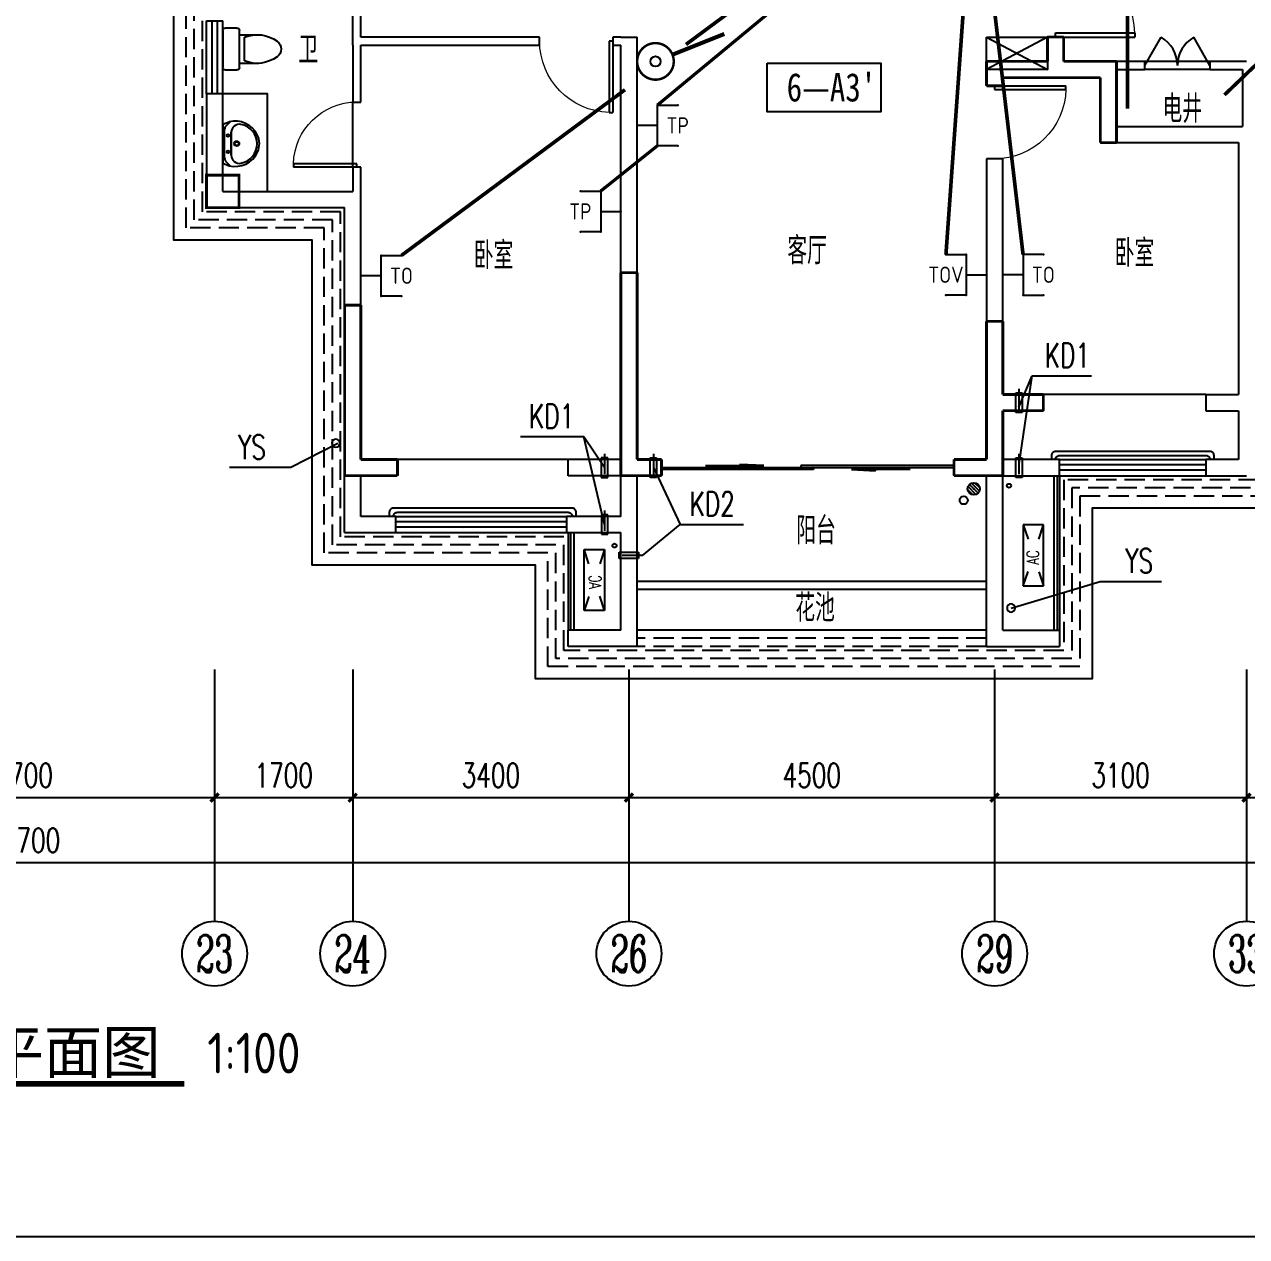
# Model space of a CAD drawing. Extents: x -993182 to -819982, y 169304 to 600104.
# Drawn here: x -865189 to -850148, y 263404 to 278323 of the extents above; entities that cross this region are included whole.
import ezdxf
from ezdxf.enums import TextEntityAlignment as Align

# ---------------------------------------------------------------- set-up
doc = ezdxf.new("R2010")
doc.units = 0
doc.header["$LTSCALE"] = 1000
doc.header["$MEASUREMENT"] = 0
doc.linetypes.add('DASH', pattern=[0.35, 0.25, -0.1])
for name, color, linetype in [('AXIS', 3, 'Continuous'), ('AXIS_TEXT', 7, 'Continuous'), ('DIM_LEAD', 3, 'Continuous'), ('DIM_SYMB', 3, 'Continuous'), ('EQUIP-安防', 3, 'Continuous'), ('EQUIP-通讯', 3, 'Continuous'), ('kan', 146, 'Continuous'), ('KTIAO', 124, 'Continuous'), ('PUB_TEXT', 7, 'Continuous'), ('VPIPE-污水', 2, 'Continuous'), ('WALL', 4, 'Continuous'), ('WINDOW', 2, 'Continuous'), ('WIRE-信号', 4, 'TG_S'), ('WIRE-综合布线', 5, 'TG_GCS'), ('WIRE-网络', 6, 'TG_TD'), ('WIRE-通讯', 4, 'TG_TP'), ('冷凝水管', 6, 'Continuous'), ('家具', 187, 'Continuous'), ('屋面', 139, 'Continuous'), ('文字2', 7, 'Continuous'), ('栏杆', 169, 'Continuous'), ('空调、空调洞', 66, 'Continuous'), ('表格', 157, 'Continuous'), ('面层', 215, 'Continuous')]:
    doc.layers.add(name, color=color, linetype=linetype)
doc.layers.add('RENDERING', color=125, linetype='Continuous', lineweight=13)
doc.styles.add('-宋体', font='', dxfattribs={"width": 0.8})
doc.styles.add('-黑体', font='simhei.ttf')
doc.styles.add('_ROMANC', font='romanc__.ttf', dxfattribs={"width": 0.700005})
doc.styles.add('_TCH_AXIS', font='COMPLEX', dxfattribs={"bigfont": 'GBCBIG'})
doc.styles.add('_TCH_DIM', font='SIMPLEX', dxfattribs={"bigfont": 'GBCBIG'})
doc.styles.add('_TCH_DIM_T3', font='SIMPLEX', dxfattribs={"width": 0.705882, "bigfont": 'GBCBIG'})
doc.styles.add('_TEL_ATTDEF', font='GBENOR', dxfattribs={"width": 0.8, "height": 3, "bigfont": 'GBCBIG'})
doc.styles.add('_TEL_DIM', font='ICED', dxfattribs={"width": 0.8, "height": 3.5, "bigfont": 'BZHZ'})
doc.styles.add('COMPLEX', font='COMPLEX')
doc.styles.add('DIM_FONT', font='simplex_.ttf', dxfattribs={"width": 0.7, "bigfont": 'GBCBIG'})
doc.styles.get("Standard").update_dxf_attribs({"font": 'gbenor.shx', "bigfont": 'gbcbig.shx'})
doc.styles.add('TG_LINETYPE', font='ICED', dxfattribs={"width": 0.8, "height": 2, "bigfont": 'BZHZ'})
doc.styles.get('-宋体').set_extended_font_data('SimSun')
doc.linetypes.add('TG_GCS', pattern='A,1,-0.6,["GCS",TG_LINETYPE,S=0.1,R=0,X=-0.52,Y=-0.1],0', length=1.6)
doc.linetypes.add('TG_S', pattern='A,1,-0.3,["S",TG_LINETYPE,S=0.1,R=0,X=-0.23,Y=-0.1],0', length=1.3)
doc.linetypes.add('TG_TD', pattern='A,1,-0.45,["TD",TG_LINETYPE,S=0.1,R=0,X=-0.38,Y=-0.1],0', length=1.45)
doc.linetypes.add('TG_TD+TV', pattern='A,1,-0.9,["TD+TV",TG_LINETYPE,S=0.1,R=0,X=-0.82,Y=-0.1],0', length=1.9)
doc.linetypes.add('TG_TP', pattern='A,1,-0.45,["TP",TG_LINETYPE,S=0.1,R=0,X=-0.38,Y=-0.1],0', length=1.45)
doc.linetypes.add('TG_WS', pattern='A,1,-0.45,["WS",TG_LINETYPE,S=0.1,R=0,X=-0.38,Y=-0.1],0', length=1.45)
doc.dimstyles.new('_TCH_ARCH&&100', dxfattribs={"dimtxt": 297.5, "dimasz": 100, "dimexe": 250, "dimexo": 300, "dimgap": 126.25, "dimtad": 1, "dimdec": 0, "dimzin": 0, "dimdsep": 46, "dimtxsty": '_TCH_DIM_T3', "dimblk": 'ARCHTICK', "dimcen": 0.09, "dimclrt": 7, "dimazin": 2, "dimtfac": 1, "dimtdec": 0, "dimtix": 1, "dimtmove": 2, "dimatfit": 3, "dimfxl": 0, "dimtolj": 1, "dimtzin": 0, "dimarcsym": 0})

# ---------------------------------------------------------------- blocks, each defined once
blk = doc.blocks.new('90304092557924')
at = {"layer": 'KTIAO'}
for p, q in [((-375, 125), (-198, 66)), ((-375, 125), (-375, -125)), ((375, 125), (-375, 125)), ((375, 125), (198, 66)), ((375, -125), (375, 125)), ((-203, -68), (-375, -125)), ((-375, -125), (375, -125)), ((200, -67), (375, -125))]:
    blk.add_line(p, q, dxfattribs=at)
at = {"layer": 'KTIAO', "style": '_ROMANC', "width": 0.7}
blk.add_text('AC', height=148.6, dxfattribs=at).set_placement((-113, -66))
at = {"layer": 'KTIAO', "style": 'DIM_FONT', "oblique": 0, "width": 0.6, "flags": 9}
for tag in ['XSIZE', 'YSIZE']:
    blk.add_attdef(tag, (-375, -125), '', height=0.5, dxfattribs=at)
blk = doc.blocks.new('A$C6A1B0631')
at = {"layer": '家具'}
for p, q in [((0, 527), (0, 667)), ((30, 697), (470, 697)), ((500, 667), (500, 527)), ((470, 497), (30, 497)), ((80, 497), (80, 267)), ((420, 497), (420, 267)), ((390, 437), (110, 437))]:
    blk.add_line(p, q, dxfattribs=at)
for centre, radius, start, end in [((30, 667), 30, 90, 180), ((470, 667), 30, 0, 90), ((30, 527), 30, 180, 270), ((470, 527), 30, 270, 0), ((477, 284), 398, 157.4505, 216.6381), ((23, 284), 398, 323.3619, 22.5495), ((250, 108), 110, 213.4509, 326.5491)]:
    blk.add_arc(centre, radius, start, end, dxfattribs=at)
blk = doc.blocks.new('M_E6')
for p, q in [((-240, 0), (-270, -79)), ((240, 0), (-240, 0)), ((-237, 0), (239, 0)), ((240, 0), (270, -79)), ((-213, -36), (-271, -91)), ((-179, -23), (181, -23)), ((141, -105), (-141, -105)), ((-141, -105), (141, -105)), ((217, -37), (274, -95))]:
    blk.add_line(p, q)
for centre, radius in [((-99, -65), 16.3), ((2, -172), 31.6), ((2, -172), 23), ((101, -65), 16.3)]:
    blk.add_circle(centre, radius)
for centre, radius, start, end in [((28, -152), 307, 166.1751, 244.7296), ((-141, -205), 100, 90, 190.5602), ((-179, -73), 50, 90, 133.181), ((-28, -152), 307, 297.0639, 13.8249), ((141, -205), 100, 349.4398, 90), ((181, -73), 50, 44.5607, 90), ((0, -179), 243, 190.5602, 349.4398), ((0, -201), 250, 245.8071, 296.4628), ((28, -152), 307, 266.589, 266.5936)]:
    blk.add_arc(centre, radius, start, end)
at = {"width": 0.8, "flags": 9}
for tag in ['XSIZE', 'YSIZE']:
    blk.add_attdef(tag, (0, 0), '', height=0.5, dxfattribs=at)
blk = doc.blocks.new('TRHH')
at = {"color": 6}
for centre in [(-249202, -461390), (-233616, -461390), (-252617, -471151), (-230201, -471151), (-244307, -473179), (-238511, -473179)]:
    blk.add_circle(centre, 50, dxfattribs=at)
blk = doc.blocks.new('q5')
at = {"color": 3, "const_width": 35}
for points in [[(-480942, -559444), (-480942, -559144)], [(-480942, -559144), (-480742, -559144)], [(-480742, -559444), (-480742, -559144)], [(-481692, -559444), (-480942, -559444)], [(-481692, -559744), (-481692, -559444)], [(-480742, -559444), (-480092, -559444)], [(-480092, -560444), (-480092, -559444)], [(-481492, -559644), (-480942, -559644)], [(-481492, -559744), (-481492, -559644)], [(-480942, -559644), (-480292, -559644)], [(-480292, -560444), (-480292, -559644)], [(-481492, -559744), (-481692, -559744)], [(-480092, -560444), (-480292, -560444)], [(-486192, -564544), (-486192, -562044)], [(-486192, -562044), (-485992, -562044)], [(-485992, -564344), (-485992, -562044)], [(-489592, -564544), (-489592, -562444)], [(-489592, -562444), (-489392, -562444)], [(-489392, -564344), (-489392, -562444)], [(-481692, -563544), (-481692, -562644)], [(-481692, -562644), (-481492, -562644)], [(-481492, -563544), (-481492, -562644)], [(-481692, -564344), (-481692, -563544)], [(-481492, -563544), (-480992, -563544)], [(-480992, -563544), (-480992, -563744)], [(-481492, -563744), (-480992, -563744)], [(-481492, -564544), (-481492, -563744)], [(-489392, -564344), (-488942, -564344)], [(-488942, -564344), (-488942, -564544)], [(-485992, -564344), (-485692, -564344)], [(-485692, -564344), (-485692, -564544)], [(-482092, -564344), (-481692, -564344)], [(-482092, -564544), (-482092, -564344)], [(-489592, -564544), (-488942, -564544)], [(-486192, -564544), (-485692, -564544)], [(-482092, -564544), (-481492, -564544)]]:
    blk.add_lwpolyline(points, dxfattribs=at)
blk.add_lwpolyline([(-491292, -560844), (-491292, -561244), (-490892, -561244), (-490892, -560844)], close=True, dxfattribs=at)
blk = doc.blocks.new('A$C06D6341B')
at = {"layer": '空调、空调洞', "linetype": 'DASH'}
for p, q in [((40, 0), (40, 340)), ((80, 290), (0, 290)), ((0, 290), (0, 50)), ((80, 50), (80, 290)), ((0, 50), (80, 50))]:
    blk.add_line(p, q, dxfattribs=at)
blk = doc.blocks.new('$lvtry$00000171')
for p, q in [((-74, 11), (-11, 74)), ((-70, -27), (27, 70)), ((-53, -53), (53, 53)), ((-27, -70), (70, 27)), ((11, -74), (74, -11))]:
    blk.add_line(p, q)
blk.add_circle((0, 0), 75)
blk.add_point((0, 0))
blk = doc.blocks.new('kt')
at = {"layer": 'DIM_LEAD'}
for p, q in [((-405344, -797559), (-405181, -797175)), ((-405342, -798259), (-405181, -797175)), ((-405342, -798259), (-405181, -797175)), ((-405342, -798259), (-405181, -797175)), ((-405342, -798259), (-405181, -797175)), ((-405342, -798259), (-405181, -797175)), ((-405181, -797175), (-404452, -797175)), ((-410699, -797925), (-411480, -797925)), ((-410444, -799004), (-410699, -797925)), ((-410444, -799004), (-410699, -797925)), ((-410444, -799004), (-410699, -797925)), ((-410444, -799004), (-410699, -797925)), ((-410444, -799004), (-410699, -797925)), ((-410446, -798304), (-410699, -797925)), ((-409844, -798304), (-409515, -799004)), ((-409844, -798304), (-409515, -799004)), ((-409844, -798304), (-409515, -799004)), ((-409844, -798304), (-409515, -799004)), ((-409844, -798304), (-409515, -799004)), ((-409976, -799384), (-409515, -799004)), ((-409515, -799004), (-408734, -799004))]:
    blk.add_line(p, q, dxfattribs=at)
at = {"layer": 'VPIPE-污水'}
blk.add_circle((-406024, -798706, -76424), 50, dxfattribs=at)
at = {"layer": '冷凝水管'}
for centre in [(-405467, -798527, -76424), (-410322, -799264, -76424)]:
    blk.add_circle(centre, 25, dxfattribs=at)
at = {"layer": '家具', "rotation": 89.99999999999999}
blk.add_blockref('$lvtry$00000171', (-405901, -798565, -76424), dxfattribs=at)
at = {"layer": '空调、空调洞', "xscale": -1}
for p, rotation in [((-405384, -797334, -76424), 180), ((-409884, -798134, -76424), 180), ((-405384, -798134, -76424), 180), ((-409976, -799344, -76424), 90)]:
    blk.add_blockref('A$C06D6341B', p, dxfattribs=dict(at, rotation=rotation))
at = {"layer": '空调、空调洞', "rotation": 180}
for p in [(-410406, -798134, -76424), (-410404, -798834, -76424)]:
    blk.add_blockref('A$C06D6341B', p, dxfattribs=at)
at = {"layer": 'DIM_LEAD', "color": 7, "style": '_TCH_DIM', "width": 0.705882}
for s, p in [('KD1', (-405027, -797070)), ('KD1', (-411375, -797820)), ('KD2', (-409399, -798899))]:
    blk.add_text(s, height=297.5, dxfattribs=at).set_placement(p)
blk = doc.blocks.new('trh')
at = {"layer": 'DIM_LEAD'}
for p, q in [((-222492, -471153), (-223070, -471451)), ((-223070, -471451), (-223824, -471451)), ((-214207, -473179), (-213110, -472851)), ((-213110, -472851), (-212355, -472851))]:
    blk.add_line(p, q, dxfattribs=at)
at = {"layer": 'DIM_LEAD', "color": 7, "style": '_TCH_DIM', "width": 0.705882}
for p in [(-223719, -471346), (-212800, -472746)]:
    blk.add_text('YS', height=297.5, dxfattribs=at).set_placement(p)
blk = doc.blocks.new('$DorLib2D$00000231')
at = {"color": 0}
for p, q in [((-0.5, 0), (-0.25, 0.433)), ((0.5, 0), (0.25, 0.433))]:
    blk.add_line(p, q, dxfattribs=at)
for centre, start, end in [((-0.5, 0), 0, 60), ((0.5, 0), 120, 180)]:
    blk.add_arc(centre, 0.5, start, end, dxfattribs=at)
blk = doc.blocks.new('$WINLIB2D$00000001')
at = {"color": 0}
for points in [[(-0.5, 0.5), (-0.5, -0.5)], [(-0.5, 0.5), (0.5, 0.5)], [(0.5, -0.5), (0.5, 0.5)], [(0.5, 0.1667), (-0.5, 0.1667)], [(0.5, -0.1667), (-0.5, -0.1667)], [(-0.5, -0.5), (0.5, -0.5)]]:
    blk.add_lwpolyline(points, dxfattribs=at)
blk = doc.blocks.new('$DorLib2D$00000001')
for p, q in [((0.45, 0.975), (0.5, 0.975)), ((0.45, 0), (0.45, 0.975)), ((0.5, 0), (0.5, 0.975)), ((0.5, 0), (0.45, 0))]:
    blk.add_line(p, q)
at = {"lineweight": 13}
blk.add_arc((0.475, 0), 0.975, 91.4693, 180, dxfattribs=at)
blk = doc.blocks.new('$DorLib2D$00000131')
at = {"color": 0, "linetype": 'Continuous'}
for p, q in [((0.15, 0.125), (0.2319, 0.1973)), ((0.2319, 0.1973), (0.2319, 0.125)), ((-0.5, 0.125), (-0.5, 0)), ((0.0192, 0.125), (-0.5, 0.125)), ((0.0192, 0), (0.0192, 0.125)), ((0.35, 0.125), (0.15, 0.125)), ((-0.5, 0), (0.0192, 0)), ((-0.024, 0), (0.5, 0)), ((-0.024, -0.125), (-0.024, 0)), ((0.5, 0), (0.5, -0.125)), ((-0.35, -0.125), (-0.15, -0.125)), ((-0.2319, -0.1973), (-0.2319, -0.125)), ((-0.15, -0.125), (-0.2319, -0.1973)), ((0.5, -0.125), (-0.024, -0.125))]:
    blk.add_line(p, q, dxfattribs=at)
blk = doc.blocks.new('_AXISO')
blk.add_circle((0, 0), 0.5)
at = {"layer": 'AXIS_TEXT', "style": 'COMPLEX', "width": 1.041667}
blk.add_attdef('A', text='', height=0.56, dxfattribs=at).set_placement((-0.25, -0.28), (0.25, -0.28), align=Align.FIT)
blk = doc.blocks.new('_ArchTick')
at = {"color": 0, "linetype": 'ByBlock', "const_width": 0.4}
blk.add_lwpolyline([(-0.5, -0.5), (0.5, 0.5)], dxfattribs=at)
blk = doc.blocks.new('*D522')
at = {"layer": 'AXIS', "color": 0, "lineweight": -2}
for p, q in [((-254209, -473937), (-254209, -476563)), ((-198509, -473937), (-198509, -476563)), ((-254209, -476313), (-198509, -476313))]:
    blk.add_line(p, q, dxfattribs=at)
at = {"layer": 'Defpoints', "color": 0}
for p in [(-254209, -473637), (-198509, -473637), (-198509, -476313)]:
    blk.add_point(p, dxfattribs=at)
at = {"layer": 'AXIS', "color": 0, "lineweight": -2, "xscale": 100, "yscale": 100, "zscale": 100, "rotation": 180}
blk.add_blockref('_ArchTick', (-254209, -476313), dxfattribs=at)
at = {"layer": 'AXIS', "color": 0, "lineweight": -2, "xscale": 100, "yscale": 100, "zscale": 100}
blk.add_blockref('_ArchTick', (-198509, -476313), dxfattribs=at)
at = {"layer": 'AXIS', "color": 7, "insert": (-226359, -476038), "char_height": 297.5, "attachment_point": 5, "style": '_TCH_DIM_T3'}
blk.add_mtext('\\A1;55700', dxfattribs=at)
blk = doc.blocks.new('*D532')
at = {"layer": 'AXIS', "color": 0, "lineweight": -2}
for p, q in [((-228709, -473937), (-228709, -475763)), ((-224009, -473937), (-224009, -475763)), ((-228709, -475513), (-224009, -475513))]:
    blk.add_line(p, q, dxfattribs=at)
at = {"layer": 'Defpoints', "color": 0}
for p in [(-228709, -473637), (-224009, -473637), (-224009, -475513)]:
    blk.add_point(p, dxfattribs=at)
at = {"layer": 'AXIS', "color": 0, "lineweight": -2, "xscale": 100, "yscale": 100, "zscale": 100, "rotation": 180}
blk.add_blockref('_ArchTick', (-228709, -475513), dxfattribs=at)
at = {"layer": 'AXIS', "color": 0, "lineweight": -2, "xscale": 100, "yscale": 100, "zscale": 100}
blk.add_blockref('_ArchTick', (-224009, -475513), dxfattribs=at)
at = {"layer": 'AXIS', "color": 7, "insert": (-226359, -475238), "char_height": 297.5, "attachment_point": 5, "style": '_TCH_DIM_T3'}
blk.add_mtext('\\A1;4700', dxfattribs=at)
blk = doc.blocks.new('*D533')
at = {"layer": 'AXIS', "color": 0, "lineweight": -2}
for p, q in [((-224009, -473937), (-224009, -475763)), ((-222309, -473937), (-222309, -475763)), ((-224009, -475513), (-222309, -475513))]:
    blk.add_line(p, q, dxfattribs=at)
at = {"layer": 'Defpoints', "color": 0}
for p in [(-224009, -473637), (-222309, -473637), (-222309, -475513)]:
    blk.add_point(p, dxfattribs=at)
at = {"layer": 'AXIS', "color": 0, "lineweight": -2, "xscale": 100, "yscale": 100, "zscale": 100, "rotation": 180}
blk.add_blockref('_ArchTick', (-224009, -475513), dxfattribs=at)
at = {"layer": 'AXIS', "color": 0, "lineweight": -2, "xscale": 100, "yscale": 100, "zscale": 100}
blk.add_blockref('_ArchTick', (-222309, -475513), dxfattribs=at)
at = {"layer": 'AXIS', "color": 7, "insert": (-223159, -475238), "char_height": 297.5, "attachment_point": 5, "style": '_TCH_DIM_T3'}
blk.add_mtext('\\A1;1700', dxfattribs=at)
blk = doc.blocks.new('*D534')
at = {"layer": 'AXIS', "color": 0, "lineweight": -2}
for p, q in [((-222309, -473937), (-222309, -475763)), ((-218909, -473937), (-218909, -475763)), ((-222309, -475513), (-218909, -475513))]:
    blk.add_line(p, q, dxfattribs=at)
at = {"layer": 'Defpoints', "color": 0}
for p in [(-222309, -473637), (-218909, -473637), (-218909, -475513)]:
    blk.add_point(p, dxfattribs=at)
at = {"layer": 'AXIS', "color": 0, "lineweight": -2, "xscale": 100, "yscale": 100, "zscale": 100, "rotation": 180}
blk.add_blockref('_ArchTick', (-222309, -475513), dxfattribs=at)
at = {"layer": 'AXIS', "color": 0, "lineweight": -2, "xscale": 100, "yscale": 100, "zscale": 100}
blk.add_blockref('_ArchTick', (-218909, -475513), dxfattribs=at)
at = {"layer": 'AXIS', "color": 7, "insert": (-220609, -475238), "char_height": 297.5, "attachment_point": 5, "style": '_TCH_DIM_T3'}
blk.add_mtext('\\A1;3400', dxfattribs=at)
blk = doc.blocks.new('*D535')
at = {"layer": 'AXIS', "color": 0, "lineweight": -2}
for p, q in [((-218909, -473937), (-218909, -475763)), ((-214409, -473937), (-214409, -475763)), ((-218909, -475513), (-214409, -475513))]:
    blk.add_line(p, q, dxfattribs=at)
at = {"layer": 'Defpoints', "color": 0}
for p in [(-218909, -473637), (-214409, -473637), (-214409, -475513)]:
    blk.add_point(p, dxfattribs=at)
at = {"layer": 'AXIS', "color": 0, "lineweight": -2, "xscale": 100, "yscale": 100, "zscale": 100, "rotation": 180}
blk.add_blockref('_ArchTick', (-218909, -475513), dxfattribs=at)
at = {"layer": 'AXIS', "color": 0, "lineweight": -2, "xscale": 100, "yscale": 100, "zscale": 100}
blk.add_blockref('_ArchTick', (-214409, -475513), dxfattribs=at)
at = {"layer": 'AXIS', "color": 7, "insert": (-216659, -475238), "char_height": 297.5, "attachment_point": 5, "style": '_TCH_DIM_T3'}
blk.add_mtext('\\A1;4500', dxfattribs=at)
blk = doc.blocks.new('*D536')
at = {"layer": 'AXIS', "color": 0, "lineweight": -2}
for p, q in [((-214409, -473937), (-214409, -475763)), ((-211309, -473937), (-211309, -475763)), ((-214409, -475513), (-211309, -475513))]:
    blk.add_line(p, q, dxfattribs=at)
at = {"layer": 'Defpoints', "color": 0}
for p in [(-214409, -473637), (-211309, -473637), (-211309, -475513)]:
    blk.add_point(p, dxfattribs=at)
at = {"layer": 'AXIS', "color": 0, "lineweight": -2, "xscale": 100, "yscale": 100, "zscale": 100, "rotation": 180}
blk.add_blockref('_ArchTick', (-214409, -475513), dxfattribs=at)
at = {"layer": 'AXIS', "color": 0, "lineweight": -2, "xscale": 100, "yscale": 100, "zscale": 100}
blk.add_blockref('_ArchTick', (-211309, -475513), dxfattribs=at)
at = {"layer": 'AXIS', "color": 7, "insert": (-212859, -475238), "char_height": 297.5, "attachment_point": 5, "style": '_TCH_DIM_T3'}
blk.add_mtext('\\A1;3100', dxfattribs=at)
blk = doc.blocks.new('*D537')
at = {"layer": 'AXIS', "color": 0, "lineweight": -2}
for p, q in [((-211309, -473937), (-211309, -475763)), ((-208209, -473937), (-208209, -475763)), ((-211309, -475513), (-208209, -475513))]:
    blk.add_line(p, q, dxfattribs=at)
at = {"layer": 'Defpoints', "color": 0}
for p in [(-211309, -473637), (-208209, -473637), (-208209, -475513)]:
    blk.add_point(p, dxfattribs=at)
at = {"layer": 'AXIS', "color": 0, "lineweight": -2, "xscale": 100, "yscale": 100, "zscale": 100, "rotation": 180}
blk.add_blockref('_ArchTick', (-211309, -475513), dxfattribs=at)
at = {"layer": 'AXIS', "color": 0, "lineweight": -2, "xscale": 100, "yscale": 100, "zscale": 100}
blk.add_blockref('_ArchTick', (-208209, -475513), dxfattribs=at)
at = {"layer": 'AXIS', "color": 7, "insert": (-209759, -475238), "char_height": 297.5, "attachment_point": 5, "style": '_TCH_DIM_T3'}
blk.add_mtext('\\A1;3100', dxfattribs=at)
blk = doc.blocks.new('$equip$00001847')
for p, q in [((-0.5, 0.499), (-0.5, 0.999)), ((0.5, 0.999), (0.5, 0.499)), ((0.5, 0.499), (-0.5, 0.499)), ((0, 0.5), (0, 0))]:
    blk.add_line(p, q)
for p in [(-0.5, 0.999), (0.5, 0.999), (-0.5, 0.499), (0.5, 0.499), (0, 0)]:
    blk.add_point(p)
at = {"color": 7, "style": '_TEL_DIM'}
blk.add_attdef('$TEXT$', text='', height=0.4, dxfattribs=at).set_placement((0, 0.999), align=Align.MIDDLE_CENTER)
at = {"color": 7, "style": '_TEL_DIM', "flags": 1}
blk.add_attdef('A', text='', height=0.00002, dxfattribs=at).set_placement((0, 0), align=Align.MIDDLE_CENTER)
blk = doc.blocks.new('$equip$00002479')
at = {"const_width": 0.04}
blk.add_lwpolyline([(-0.3, 0, 1), (0.3, 0, 1), (-0.3, 0, 0.942883)], format="xyb", dxfattribs=at)
for radius in [0.3, 0.0841]:
    blk.add_circle((0, 0), radius)
for p in [(0, 0.3), (-0.3, 0), (0.3, 0), (0, -0.3)]:
    blk.add_point(p)
at = {"color": 7, "style": '_TEL_DIM', "flags": 1}
blk.add_attdef('A', text='', height=0.00002, dxfattribs=at).set_placement((0, 0), align=Align.MIDDLE_CENTER)
blk = doc.blocks.new('5#、7#楼参照')
at = {"layer": 'AXIS'}
for p, q in [((-224008.8, -475591.3), (-224008.8, -477033.5)), ((-222308.8, -475591.3), (-222308.8, -477033.5)), ((-218908.8, -475591.3), (-218908.8, -477033.5)), ((-214408.8, -475591.3), (-214408.8, -477033.5)), ((-211308.8, -475591.3), (-211308.8, -477033.5))]:
    blk.add_line(p, q, dxfattribs=at)
at = {"layer": 'kan'}
for p, q in [((-213608.8, -471550.9), (-213608.8, -473450.9)), ((-219658.8, -472250.9), (-219658.8, -473450.9))]:
    blk.add_line(p, q, dxfattribs=at)
at = {"layer": 'kan', "color": 124, "elevation": 0}
for points in [[(-214508.8, -472850.9), (-218808.8, -472850.9), (-218808.8, -472850.9)], [(-214508.8, -472950.9), (-218808.8, -472950.9)]]:
    blk.add_lwpolyline(points, dxfattribs=at)
at = {"layer": 'kan'}
blk.add_lwpolyline([(-214508.8, -473450.9), (-218808.8, -473450.9)], dxfattribs=at)
at = {"layer": 'kan', "linetype": 'DASH'}
for points in [[(-214508.8, -473550.9), (-218808.8, -473550.9)], [(-214508.8, -473650.9), (-218808.8, -473650.9)]]:
    blk.add_lwpolyline(points, dxfattribs=at)
at = {"layer": 'WALL'}
for p, q in [((-222308.8, -466250.9), (-222308.8, -465050.9)), ((-222208.8, -466150.9), (-222208.8, -465050.9)), ((-222308.8, -466250.9), (-222308.8, -466950.9)), ((-220008.8, -466150.9), (-222208.8, -466150.9)), ((-222208.8, -466250.9), (-220008.8, -466250.9)), ((-222208.8, -466950.9), (-222208.8, -466250.9)), ((-220008.8, -466250.9), (-220008.8, -466150.9)), ((-219008.8, -466150.9), (-219108.8, -466150.9)), ((-219108.8, -466150.9), (-219108.8, -466250.9)), ((-219108.8, -466250.9), (-219008.8, -466250.9)), ((-219008.8, -466150.9), (-219008.8, -466150.9)), ((-219008.8, -466150.9), (-218808.8, -466150.9)), ((-219008.8, -471350.9), (-219008.8, -466250.9)), ((-218808.8, -466250.9), (-218808.8, -466150.9)), ((-218808.8, -471350.9), (-218808.8, -466250.9)), ((-213558.8, -466150.9), (-213758.8, -466150.9)), ((-213758.8, -466150.9), (-213758.8, -466450.9)), ((-213558.8, -466450.9), (-213558.8, -466150.9)), ((-214508.8, -466450.9), (-214508.8, -466750.9)), ((-214508.8, -466450.9), (-213758.8, -466450.9)), ((-213558.8, -466450.9), (-213008.8, -466450.9)), ((-212558.8, -466450.9), (-213008.8, -466450.9)), ((-212908.8, -466550.9), (-212908.8, -467250.9)), ((-212908.8, -466550.9), (-212558.8, -466550.9)), ((-212558.8, -466550.9), (-212558.8, -466450.9)), ((-211308.8, -466450.9), (-211758.8, -466450.9)), ((-211758.8, -466450.9), (-211758.8, -466550.9)), ((-211758.8, -466550.9), (-211358.8, -466550.9)), ((-211358.8, -466550.9), (-211358.8, -467250.9)), ((-214308.8, -466750.9), (-214308.8, -466650.9)), ((-214308.8, -466650.9), (-213658.8, -466650.9)), ((-213658.8, -466650.9), (-213108.8, -466650.9)), ((-213108.8, -466650.9), (-213108.8, -467450.9)), ((-223908.8, -466850.9), (-224108.8, -466850.9)), ((-224108.8, -466850.9), (-224108.8, -468250.9)), ((-223908.8, -468050.9), (-223908.8, -466850.9)), ((-214508.8, -466750.9), (-214308.8, -466750.9)), ((-222308.8, -466950.9), (-222208.8, -466950.9)), ((-212908.8, -467250.9), (-211358.8, -467250.9)), ((-213108.8, -467450.9), (-211408.8, -467450.9)), ((-211408.8, -467450.9), (-211408.8, -470550.9)), ((-222208.8, -467750.9), (-222308.8, -467750.9)), ((-222308.8, -467750.9), (-222308.8, -468050.9)), ((-222208.8, -468150.9), (-222208.8, -467750.9)), ((-214308.8, -467650.9), (-214508.8, -467650.9)), ((-214508.8, -467650.9), (-214508.8, -470650.9)), ((-214308.8, -470550.9), (-214308.8, -467650.9)), ((-223908.8, -468050.9), (-222308.8, -468050.9)), ((-222208.8, -471350.9), (-222208.8, -468150.9)), ((-224108.8, -468250.9), (-222408.8, -468250.9)), ((-222408.8, -471450.9), (-222408.8, -468250.9)), ((-214308.8, -470550.9), (-213808.8, -470550.9)), ((-213808.8, -470550.9), (-213808.8, -470750.9)), ((-211808.8, -470550.9), (-211408.8, -470550.9)), ((-211808.8, -470550.9), (-211808.8, -470750.9)), ((-214508.8, -471350.9), (-214508.8, -470650.9)), ((-214308.8, -470750.9), (-213808.8, -470750.9)), ((-214308.8, -471350.9), (-214308.8, -470750.9)), ((-211808.8, -470750.9), (-211408.8, -470750.9)), ((-211408.8, -470750.9), (-211408.8, -471350.9)), ((-222208.8, -471350.9), (-221764, -471350.9)), ((-221764, -471350.9), (-221764, -471550.9)), ((-219008.8, -471350.9), (-219658.8, -471350.9)), ((-219658.8, -471550.9), (-219658.8, -471350.9)), ((-218508.8, -471350.9), (-218808.8, -471350.9)), ((-218508.8, -471550.9), (-218508.8, -471350.9)), ((-214508.8, -471350.9), (-214908.8, -471350.9)), ((-214908.8, -471350.9), (-214908.8, -471550.9)), ((-213608.8, -471350.9), (-214308.8, -471350.9)), ((-213608.8, -471550.9), (-213608.8, -471350.9)), ((-211408.8, -471350.9), (-211808.8, -471350.9)), ((-211808.8, -471350.9), (-211808.8, -471550.9)), ((-222408.8, -472250.9), (-222408.8, -471450.9)), ((-222208.8, -472050.9), (-222208.8, -471550.9)), ((-222208.8, -471550.9), (-221764, -471550.9)), ((-219008.8, -471550.9), (-219658.8, -471550.9)), ((-219008.8, -472050.9), (-219008.8, -471550.9)), ((-218808.8, -471550.9), (-218508.8, -471550.9)), ((-218808.8, -472150.9), (-218808.8, -471550.9)), ((-214908.8, -471550.9), (-214508.8, -471550.9)), ((-214508.8, -473650.9), (-214508.8, -471550.9)), ((-214308.8, -471550.9), (-213608.8, -471550.9)), ((-214308.8, -473450.9), (-214308.8, -471550.9)), ((-211808.8, -471550.9), (-211308.8, -471550.9)), ((-221778.8, -472050.9), (-222208.8, -472050.9)), ((-221778.8, -472250.9), (-221778.8, -472050.9)), ((-219008.8, -472050.9), (-219678.8, -472050.9)), ((-219678.8, -472050.9), (-219678.8, -472250.9)), ((-222408.8, -472250.9), (-221778.8, -472250.9)), ((-219678.8, -472250.9), (-219008.8, -472250.9)), ((-219008.8, -473450.9), (-219008.8, -472250.9)), ((-218808.8, -473650.9), (-218808.8, -472150.9)), ((-219008.8, -473450.9), (-219658.8, -473450.9)), ((-219658.8, -473650.9), (-219658.8, -473450.9)), ((-214308.8, -473450.9), (-213608.8, -473450.9)), ((-213608.8, -473450.9), (-213608.8, -473650.9)), ((-218808.8, -473650.9), (-219658.8, -473650.9)), ((-214508.8, -473650.9), (-213608.8, -473650.9))]:
    blk.add_line(p, q, dxfattribs=at)
at = {"layer": 'WINDOW'}
for p, q in [((-211758.8, -466450.9, 0), (-212558.8, -466450.9, 0)), ((-211758.8, -466550.9, 0), (-212558.8, -466550.9, 0)), ((-222308.8, -467750.9, 0), (-222308.8, -466950.9, 0)), ((-211808.8, -470550.9), (-213808.8, -470550.9)), ((-219658.8, -471350.9), (-221764, -471350.9))]:
    blk.add_line(p, q, dxfattribs=at)
at = {"layer": '家具'}
blk.add_lwpolyline([(-214508.8, -466150.9), (-213758.8, -466150.9), (-213758.8, -466550.9), (-214508.8, -466550.9)], close=True, dxfattribs=at)
for points in [[(-213758.8, -466150.9), (-214508.8, -466550.9)], [(-214508.8, -466150.9), (-213758.8, -466550.9)], [(-223908.8, -468050.9), (-223358.8, -468050.9), (-223358.8, -467150.9), (-223358.8, -466850.9), (-223908.8, -466850.9)]]:
    blk.add_lwpolyline(points, dxfattribs=at)
at = {"layer": '屋面', "color": 190}
blk.add_lwpolyline([(-213158.8, -460650.9), (-209458.8, -460650.9), (-209458.8, -458750.9), (-203208.8, -458750.9), (-203208.8, -460350.9), (-198108.8, -460350.9), (-198108.8, -468650.9), (-199808.8, -468650.9), (-199808.8, -472650.9), (-202558.8, -472650.9), (-202558.8, -474050.9), (-209408.8, -474050.9), (-209408.8, -471950.9), (-213208.8, -471950.9), (-213208.8, -474050.9), (-220058.8, -474050.9), (-220058.8, -472650.9), (-222808.8, -472650.9), (-222808.8, -468650.9), (-224508.8, -468650.9), (-224508.8, -460350.9), (-219408.8, -460350.9), (-219408.8, -458750.9), (-213158.8, -458750.9)], close=True, dxfattribs=at)
at = {"layer": '屋面', "color": 190, "linetype": 'DASH'}
for points in [[(-213308.8, -460800.9), (-209308.8, -460800.9), (-209308.8, -458900.9), (-203358.8, -458900.9), (-203358.8, -460500.9), (-198258.8, -460500.9), (-198258.8, -468500.9), (-199958.8, -468500.9), (-199958.8, -472500.9), (-202708.8, -472500.9), (-202708.8, -473900.9), (-209258.8, -473900.9), (-209258.8, -471800.9), (-213358.8, -471800.9), (-213358.8, -473900.9), (-219908.8, -473900.9), (-219908.8, -472500.9), (-222658.8, -472500.9), (-222658.8, -468500.9), (-224358.8, -468500.9), (-224358.8, -460500.9), (-219258.8, -460500.9), (-219258.8, -458900.9), (-213308.8, -458900.9)], [(-213408.8, -460900.9), (-209208.8, -460900.9), (-209208.8, -459000.9), (-203458.8, -459000.9), (-203458.8, -460600.9), (-198358.8, -460600.9), (-198358.8, -468400.9), (-200058.8, -468400.9), (-200058.8, -472400.9), (-202808.8, -472400.9), (-202808.8, -473800.9), (-209158.8, -473800.9), (-209158.8, -471700.9), (-213458.8, -471700.9), (-213458.8, -473800.9), (-219808.8, -473800.9), (-219808.8, -472400.9), (-222558.8, -472400.9), (-222558.8, -468400.9), (-224258.8, -468400.9), (-224258.8, -460600.9), (-219158.8, -460600.9), (-219158.8, -459000.9), (-213408.8, -459000.9)], [(-213508.8, -461000.9), (-209108.8, -461000.9), (-209108.8, -459100.9), (-203558.8, -459100.9), (-203558.8, -460700.9), (-198458.8, -460700.9), (-198458.8, -468300.9), (-200158.8, -468300.9), (-200158.8, -472300.9), (-202908.8, -472300.9), (-202908.8, -473700.9), (-209058.8, -473700.9), (-209058.8, -471600.9), (-213558.8, -471600.9), (-213558.8, -473700.9), (-219708.8, -473700.9), (-219708.8, -472300.9), (-222458.8, -472300.9), (-222458.8, -468300.9), (-224158.8, -468300.9), (-224158.8, -460700.9), (-219058.8, -460700.9), (-219058.8, -459100.9), (-213508.8, -459100.9)]]:
    blk.add_lwpolyline(points, close=True, dxfattribs=at)
at = {"layer": '栏杆'}
for p, q in [((-213678.8, -471550.9), (-213678.8, -473450.9)), ((-213638.8, -471550.9), (-213638.8, -473450.9)), ((-219628.8, -472250.9), (-219628.8, -473450.9)), ((-219588.8, -472250.9), (-219588.8, -473450.9))]:
    blk.add_line(p, q, dxfattribs=at)
for points in [[(-211708.8, -471350.9), (-211708.8, -471300.9, 0.4142136), (-211758.8, -471250.9), (-213658.8, -471250.9, 0.4142136), (-213708.8, -471300.9), (-213708.8, -471350.9)], [(-213658.8, -471350.9), (-213658.8, -471350.9, -0.4142136), (-213608.8, -471300.9), (-211808.8, -471300.9, -0.4142136), (-211758.8, -471350.9), (-211758.8, -471350.9)], [(-219558.8, -472050.9), (-219558.8, -472000.9, 0.4142136), (-219608.8, -471950.9), (-221808.8, -471950.9, 0.4142136), (-221858.8, -472000.9), (-221858.8, -472050.9)], [(-221808.8, -472050.9), (-221808.8, -472050.9, -0.4142136), (-221758.8, -472000.9), (-219658.8, -472000.9, -0.4142136), (-219608.8, -472050.9), (-219608.8, -472050.9)]]:
    blk.add_lwpolyline(points, format="xyb", dxfattribs=at)
at = {"layer": '表格'}
blk.add_lwpolyline([(-262742.7, -480915.5), (-189142.7, -480915.5)], dxfattribs=at)
at = {"color": 6, "xscale": -1}
blk.add_blockref('TRHH', (-452717.6, 0), dxfattribs=at)
at = {"layer": 'AXIS'}
ref = blk.add_blockref('_AXISO', (-224008.8, -477433.5), dxfattribs=dict(at, xscale=800, yscale=800, zscale=800))
ref.add_attrib('A', '23', dxfattribs={"layer": 'AXIS_TEXT', "height": 452.55, "style": '_TCH_AXIS', "width": 0.617647}).set_placement((-224235.1, -477659.8), (-223782.5, -477659.8), align=Align.FIT)
ref = blk.add_blockref('_AXISO', (-222308.8, -477433.5), dxfattribs=dict(at, xscale=800, yscale=800, zscale=800))
ref.add_attrib('A', '24', dxfattribs={"layer": 'AXIS_TEXT', "height": 452.55, "style": '_TCH_AXIS', "width": 0.583333}).set_placement((-222535.1, -477659.8), (-222082.5, -477659.8), align=Align.FIT)
ref = blk.add_blockref('_AXISO', (-218908.8, -477433.5), dxfattribs=dict(at, xscale=800, yscale=800, zscale=800))
ref.add_attrib('A', '26', dxfattribs={"layer": 'AXIS_TEXT', "height": 452.55, "style": '_TCH_AXIS', "width": 0.617647}).set_placement((-219135.1, -477659.8), (-218682.5, -477659.8), align=Align.FIT)
ref = blk.add_blockref('_AXISO', (-214408.8, -477433.5), dxfattribs=dict(at, xscale=800, yscale=800, zscale=800))
ref.add_attrib('A', '29', dxfattribs={"layer": 'AXIS_TEXT', "height": 452.55, "style": '_TCH_AXIS', "width": 0.617647}).set_placement((-214635.1, -477659.8), (-214182.5, -477659.8), align=Align.FIT)
ref = blk.add_blockref('_AXISO', (-211308.8, -477433.5), dxfattribs=dict(at, xscale=800, yscale=800, zscale=800))
ref.add_attrib('A', '33', dxfattribs={"layer": 'AXIS_TEXT', "height": 452.55, "style": '_TCH_AXIS', "width": 0.636364}).set_placement((-211535.1, -477659.8), (-211082.5, -477659.8), align=Align.FIT)
at = {"layer": 'RENDERING', "rotation": 90.00000000000001}
blk.add_blockref('90304092557924', (-213931.6, -472530.4), dxfattribs=at)
at = {"layer": 'RENDERING', "xscale": -1, "rotation": 270}
blk.add_blockref('90304092557924', (-219334.9, -472833.9), dxfattribs=at)
at = {"layer": 'WINDOW'}
for name, p, xscale, yscale, zscale, rotation in [('$DorLib2D$00000001', (-213658.8, -465650.9), 1000, 1000, 1000, 270), ('$WINLIB2D$00000001', (-224008.8, -466400.9), -900, 200, -900, 270), ('$DorLib2D$00000231', (-212158.8, -466500.9), -800, -800, -800, 180.0000000000118), ('$DorLib2D$00000001', (-214408.8, -467200.9), 900, -900, 900, 90), ('$DorLib2D$00000001', (-222258.8, -467350.9), -800, 800, -800, 90), ('$WINLIB2D$00000001', (-212708.8, -471450.9), -1800, 200, -1800, 180), ('$WINLIB2D$00000001', (-220728.8, -472150.9), 2100, -200, 2100, 359.9999999999843)]:
    blk.add_blockref(name, p, dxfattribs=dict(at, xscale=xscale, yscale=yscale, zscale=zscale, rotation=rotation))
for name, p, xscale, yscale, zscale in [('$DorLib2D$00000001', (-219558.8, -466200.9), 900, -900, 900), ('$DorLib2D$00000131', (-216708.8, -471450.9), 3600, -200, 3600)]:
    blk.add_blockref(name, p, dxfattribs=dict(at, xscale=xscale, yscale=yscale, zscale=zscale))
at = {"layer": '家具', "xscale": -1.03000020980835, "yscale": 1.03000020980835, "zscale": 1.03000020980835, "rotation": 90}
blk.add_blockref('A$C6A1B0631', (-223190.7, -466041.4), dxfattribs=at)
at = {"layer": '家具', "rotation": 90.00000000000001}
blk.add_blockref('M_E6', (-223908.8, -467465), dxfattribs=at)
at = {"layer": '面层'}
for name, p in [('kt', (191234.9, 326853.2)), ('trh', (0, 0)), ('q5', (267183.2, 92993.2))]:
    blk.add_blockref(name, p, dxfattribs=at)
at = {"layer": 'AXIS'}
for p1, p2, distance, picture, middle in [((-254208.8, -473636.5), (-198508.8, -473636.5), -2677, '*D522', (-226358.8, -476038.5)), ((-228708.8, -473636.5), (-224008.8, -473636.5), -1877, '*D532', (-226358.8, -475238.5)), ((-224008.8, -473636.5), (-222308.8, -473636.5), -1877, '*D533', (-223158.8, -475238.5)), ((-222308.8, -473636.5), (-218908.8, -473636.5), -1877, '*D534', (-220608.8, -475238.5)), ((-218908.8, -473636.5), (-214408.8, -473636.5), -1877, '*D535', (-216658.8, -475238.5)), ((-214408.8, -473636.5), (-211308.8, -473636.5), -1877, '*D536', (-212858.8, -475238.5)), ((-211308.8, -473636.5), (-208208.8, -473636.5), -1877, '*D537', (-209758.8, -475238.5))]:
    dim = blk.add_aligned_dim(p1=p1, p2=p2, distance=distance, dimstyle='_TCH_ARCH&&100', dxfattribs=at)
    dim.commit()
    dim.dimension.update_dxf_attribs({"geometry": picture, "text_midpoint": middle})

msp = doc.modelspace()

# ---------------------------------------------------------------- linework, layer by layer
at = {"layer": 'DIM_SYMB', "const_width": 70}
msp.add_lwpolyline([(-868535, 265284), (-863220, 265284)], dxfattribs=at)
at = {"layer": 'WIRE-信号', "linetype": 'TG_WS', "const_width": 50, "elevation": 0}
msp.add_lwpolyline([(-857213, 277951), (-856576, 278206)], dxfattribs=at)
at = {"layer": 'WIRE-综合布线', "linetype": 'TG_GCS', "const_width": 45, "elevation": 0}
for points in [[(-847698, 280064), (-850420, 277456)], [(-851613, 277288), (-851613, 279665)]]:
    msp.add_lwpolyline(points, dxfattribs=at)
at = {"layer": 'WIRE-网络', "linetype": 'TG_TD+TV', "const_width": 45, "elevation": 0}
for points in [[(-857048, 278076), (-853679, 280573)], [(-853848, 275492), (-853499, 280393)], [(-860549, 275480), (-857798, 277519)]]:
    msp.add_lwpolyline(points, dxfattribs=at)
at = {"layer": 'WIRE-网络', "linetype": 'TG_TD', "const_width": 45, "elevation": 0}
msp.add_lwpolyline([(-853409, 279852), (-852899, 275492)], dxfattribs=at)
at = {"layer": 'WIRE-通讯', "color": 4, "linetype": 'TG_TP', "const_width": 40, "elevation": 0}
for points in [[(-857399, 277330), (-853589, 280483)], [(-858098, 276271), (-857399, 276830)]]:
    msp.add_lwpolyline(points, dxfattribs=at)
at = {"layer": '文字2', "color": 5}
msp.add_lwpolyline([(-856048, 277846), (-854648, 277846), (-854648, 277246), (-856048, 277246)], close=True, dxfattribs=at)

# ---------------------------------------------------------------- block references
at = {"layer": 'EQUIP-安防', "xscale": 750.7507507507505, "yscale": 750.7507507507505, "zscale": 750.7507507507505, "rotation": 1.556358209270827e-09}
msp.add_blockref('$equip$00002479', (-857423, 277868, 0), dxfattribs=at)
at = {"layer": 'EQUIP-通讯'}
ref = msp.add_blockref('$equip$00001847', (-857648, 277080, 0), dxfattribs=dict(at, xscale=500, yscale=500, zscale=500, rotation=270.0000000015491))
ref.add_attrib('$TEXT$', 'TP', dxfattribs={"layer": '0', "color": 7, "height": 200, "rotation": 0, "style": '_TEL_ATTDEF'}).set_placement((-857149, 277080, 0), align=Align.MIDDLE_CENTER)
ref = msp.add_blockref('$equip$00001847', (-857848, 276021, 0), dxfattribs=dict(at, xscale=500, yscale=500, zscale=500, rotation=90.00000000154893))
ref.add_attrib('$TEXT$', 'TP', dxfattribs={"layer": '0', "color": 7, "height": 200, "rotation": 0, "style": '_TEL_ATTDEF'}).set_placement((-858348, 276021, 0), align=Align.MIDDLE_CENTER)
ref = msp.add_blockref('$equip$00001847', (-861048, 275230, 0), dxfattribs=dict(at, xscale=500, yscale=500, zscale=500, rotation=270.0000000015489))
ref.add_attrib('$TEXT$', 'TO', dxfattribs={"layer": '0', "color": 7, "height": 200, "rotation": 0, "style": '_TEL_ATTDEF'}).set_placement((-860549, 275230, 0), align=Align.MIDDLE_CENTER)
ref = msp.add_blockref('$equip$00001847', (-853348, 275242, 0), dxfattribs=dict(at, xscale=500, yscale=500, zscale=500, rotation=90.00000000154914))
ref.add_attrib('$TEXT$', 'TOV', dxfattribs={"layer": '0', "color": 7, "height": 200, "rotation": 0, "style": '_TEL_ATTDEF'}).set_placement((-853848, 275242, 0), align=Align.MIDDLE_CENTER)
ref = msp.add_blockref('$equip$00001847', (-853148, 275242, 0), dxfattribs=dict(at, xscale=-500, yscale=500, zscale=500, rotation=270.000000001547))
ref.add_attrib('$TEXT$', 'TO', dxfattribs={"layer": '0', "color": 7, "height": 200, "rotation": 0, "style": '_TEL_ATTDEF'}).set_placement((-852649, 275242, 0), align=Align.MIDDLE_CENTER)
at = {"layer": '面层'}
msp.add_blockref('5#、7#楼参照', (-638840, 744319), dxfattribs=at)

# ---------------------------------------------------------------- texts
at = {"layer": 'DIM_SYMB', "color": 7, "style": '-黑体'}
msp.add_text('九层弱电平面图', height=525.7, dxfattribs=at).set_placement((-868535, 265412))
at = {"layer": 'DIM_SYMB', "color": 7}
msp.add_text('1:100', height=500, dxfattribs=at).set_placement((-862940, 265412))
at = {"layer": 'PUB_TEXT'}
for s, height, p in [('卫', 338, (-861818, 277842)), ('电井', 337.6, (-851183, 277114)), ('客厅', 337.6, (-855800, 275370, 0)), ('卧室', 337.6, (-851771, 275339, 0)), ('卧室', 337.6, (-859659, 275311, 0)), ('阳台', 337.6, (-855689, 271924, 0)), ('花池', 337.6, (-855702, 270973, 0))]:
    msp.add_text(s, height=height, dxfattribs=at).set_placement(p)
at = {"layer": '文字2', "color": 63, "style": '-宋体', "width": 0.8}
msp.add_text("6—A3'", height=350, dxfattribs=at).set_placement((-855257, 277550), align=Align.MIDDLE_CENTER)

doc.saveas('drawing.dxf')
